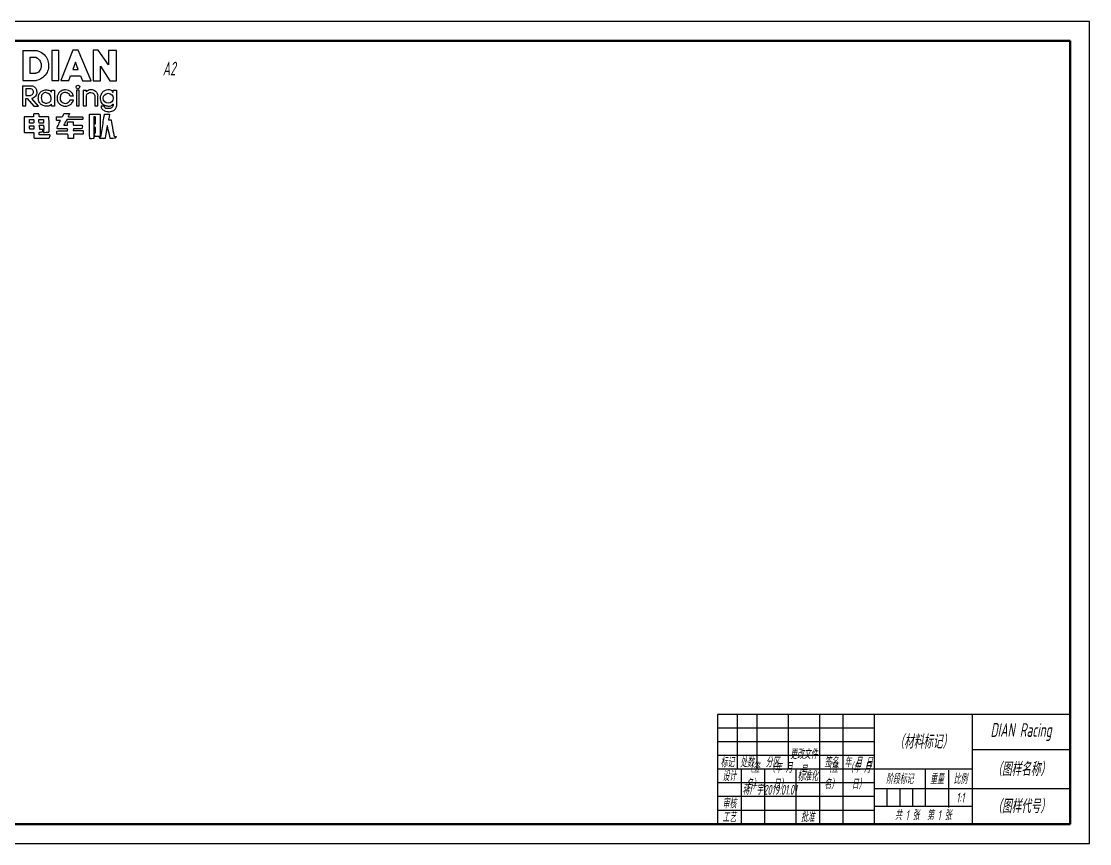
# Model space of a CAD drawing. Header units: millimetres. Extents: x -2 to 2764, y -353 to 1233.
# Drawn here: x 1281 to 1827, y 639 to 1059 of the extents above; entities that cross this region are included whole.
import ezdxf

# ---------------------------------------------------------------- set-up
doc = ezdxf.new("R2010")
doc.units = ezdxf.units.MM
doc.layers.get('0').update_dxf_attribs({"color": 250})
for name, color, linetype, lineweight in [('文字', 250, 'Continuous', 25), ('细实线', 250, 'Continuous', 25), ('轮廓线（粗）', 250, 'Continuous', 50), ('轮廓线（细）', 250, 'Continuous', 25)]:
    doc.layers.add(name, color=color, linetype=linetype, lineweight=lineweight)
doc.styles.add('大字体', font='gbeitc.shx', dxfattribs={"width": 0.7, "height": 7, "bigfont": 'gbcbig.shx'})
doc.styles.add('汉字字体', font='gbeitc.shx', dxfattribs={"width": 0.7, "height": 5, "bigfont": 'gbcbig.shx'})

msp = doc.modelspace()

# ---------------------------------------------------------------- linework, layer by layer
for p, q in [((1282.13, 1044.18), (1282.13, 1028.83)), ((1282.13, 1044.18), (1289.31, 1044.18)), ((1297.01, 1044.23), (1297.01, 1028.79)), ((1300.55, 1044.23), (1297.01, 1044.23)), ((1300.55, 1028.79), (1300.55, 1044.23)), ((1307.73, 1044.3), (1301.58, 1028.85)), ((1310.53, 1044.3), (1307.73, 1044.3)), ((1317.04, 1028.69), (1310.53, 1044.3)), ((1318.07, 1044.31), (1318.07, 1028.7)), ((1320.74, 1044.31), (1318.07, 1044.31)), ((1325.99, 1036.76), (1320.74, 1044.31)), ((1330.08, 1044.15), (1325.99, 1044.15)), ((1325.99, 1044.15), (1325.99, 1036.76)), ((1330.08, 1028.7), (1330.08, 1044.15)), ((1285.74, 1040.78), (1285.74, 1032.51)), ((1285.74, 1040.78), (1288.77, 1040.78)), ((1309.05, 1038.18), (1307.67, 1034.51)), ((1310.5, 1034.51), (1309.05, 1038.18)), ((1285.74, 1032.51), (1288.73, 1032.51)), ((1305.67, 1028.85), (1306.6, 1031.2)), ((1306.6, 1031.2), (1311.6, 1031.2)), ((1307.67, 1034.51), (1310.5, 1034.51)), ((1311.6, 1031.2), (1312.69, 1028.69)), ((1321.79, 1028.7), (1321.79, 1036.24)), ((1321.79, 1036.24), (1326.67, 1028.7)), ((1282.03, 1026.15), (1282.03, 1015.85)), ((1282.03, 1026.15), (1287.18, 1026.15)), ((1282.13, 1028.83), (1289.22, 1028.83)), ((1297.01, 1028.79), (1300.55, 1028.79)), ((1301.58, 1028.85), (1305.67, 1028.85)), ((1312.69, 1028.69), (1317.04, 1028.69)), ((1318.07, 1028.7), (1321.79, 1028.7)), ((1326.67, 1028.7), (1330.08, 1028.7)), ((1283.71, 1024.76), (1283.71, 1021.2)), ((1283.71, 1024.76), (1286.13, 1024.76)), ((1283.71, 1021.2), (1286.13, 1021.2)), ((1296.88, 1022.86), (1296.88, 1023.96)), ((1296.88, 1023.96), (1298.4, 1023.96)), ((1298.4, 1023.96), (1298.4, 1015.8)), ((1306.36, 1021.01), (1308.04, 1021.01)), ((1309.63, 1023.85), (1309.63, 1015.93)), ((1310.88, 1023.85), (1309.63, 1023.85)), ((1310.88, 1015.93), (1310.88, 1023.85)), ((1313.06, 1023.97), (1313.06, 1015.97)), ((1313.06, 1023.97), (1314.5, 1023.97)), ((1314.5, 1023.97), (1314.5, 1023.1)), ((1314.66, 1015.97), (1314.66, 1021.01)), ((1318.9, 1021.01), (1318.9, 1015.97)), ((1320.45, 1015.97), (1320.45, 1021.01)), ((1328.31, 1022.71), (1328.31, 1023.9)), ((1328.31, 1023.9), (1330.07, 1023.9)), ((1330.07, 1023.9), (1330.07, 1015.77)), ((1282.03, 1015.85), (1283.73, 1015.85)), ((1283.73, 1015.85), (1283.73, 1019.67)), ((1283.73, 1019.67), (1284.42, 1019.67)), ((1284.42, 1019.67), (1287.87, 1015.69)), ((1290.16, 1015.69), (1286.81, 1019.62)), ((1287.87, 1015.69), (1290.16, 1015.69)), ((1296.88, 1015.8), (1296.88, 1016.76)), ((1298.4, 1015.8), (1296.88, 1015.8)), ((1306.48, 1019.04), (1308.12, 1019.04)), ((1309.63, 1015.93), (1310.88, 1015.93)), ((1313.06, 1015.97), (1314.66, 1015.97)), ((1318.9, 1015.97), (1320.45, 1015.97)), ((1322.15, 1015.85), (1323.88, 1015.85)), ((1328.01, 1016.61), (1328.01, 1016.81)), ((1328.01, 1016.81), (1328.3, 1016.81)), ((1328.3, 1016.81), (1328.3, 1015.99)), ((1282.85, 1010.28), (1282.86, 1010.28)), ((1285.66, 1005.7), (1285.66, 1005.7)), ((1290.61, 1005.8), (1290.61, 1005.81)), ((1290.61, 1005.73), (1290.61, 1005.8)), ((1816.96, 667.04), (1816.96, 649.04))]:
    msp.add_line(p, q)
for centre, radius in [((1310.31, 1025.54), 0.928), ((1325.8, 1019.77), 2.53)]:
    msp.add_circle(centre, radius)
for points in [[(1289.31, 1044.18), (1291.52, 1043.63), (1293.18, 1042.07), (1294.97, 1039.75), (1295.48, 1036.6), (1295.07, 1033.47), (1293.43, 1031.01), (1290.91, 1029.28), (1289.22, 1028.83)], [(1288.77, 1040.78), (1290.35, 1039.95), (1291.1, 1038.61), (1291.65, 1037), (1291.65, 1035.56), (1290.98, 1034.01), (1290.18, 1033.16), (1289.37, 1032.6), (1288.73, 1032.51)], [(1286.13, 1024.76), (1286.88, 1024.51), (1287.38, 1023.88), (1287.61, 1023.14), (1287.39, 1021.96), (1286.83, 1021.42), (1286.13, 1021.2)], [(1296.88, 1016.76), (1296.13, 1015.93), (1294.68, 1015.54), (1292.41, 1015.93), (1291.15, 1016.79), (1290.4, 1017.9), (1289.99, 1019.42), (1290.27, 1021.73), (1291.25, 1023.12), (1293.03, 1024.08), (1295.04, 1024.08), (1296.2, 1023.65), (1296.88, 1022.86)], [(1293.95, 1022.73), (1296, 1022.17), (1296.75, 1020.59), (1296.75, 1019.05), (1296.26, 1017.96), (1295.04, 1017.28), (1293.14, 1017.28), (1292.04, 1018.07), (1291.57, 1019.24), (1291.57, 1020.85), (1292.17, 1022.09), (1293.39, 1022.77), (1293.95, 1022.73)], [(1314.5, 1023.1), (1315.17, 1023.93), (1316.51, 1024.25), (1317.46, 1024.25), (1318.9, 1023.77), (1319.8, 1022.98), (1320.26, 1022.08), (1320.45, 1021.01)], [(1314.66, 1021.01), (1314.86, 1021.99), (1315.63, 1022.49), (1316.86, 1022.84), (1318.27, 1022.38), (1318.84, 1021.68), (1318.9, 1021.01)], [(1328.31, 1022.71), (1327.96, 1023.49), (1327.16, 1023.94), (1325.69, 1024.18), (1324.18, 1023.8), (1322.92, 1023.06), (1321.86, 1021.29), (1321.61, 1020.09), (1321.76, 1018.74), (1322.1, 1017.57), (1322.94, 1016.68), (1324.11, 1016.09), (1325.85, 1015.69), (1327.12, 1015.88), (1328.01, 1016.22), (1328.01, 1016.61)], [(1322.15, 1015.85), (1322.02, 1015.46), (1322.25, 1014.83), (1322.72, 1014.18), (1323.44, 1013.57), (1324.4, 1013.16), (1325.67, 1012.95), (1326.26, 1012.82), (1327.74, 1013.14), (1328.6, 1013.46), (1329.47, 1014.34), (1330.01, 1015.12), (1330.07, 1015.77)], [(1328.3, 1015.99), (1328.17, 1015.53), (1327.37, 1014.69), (1326.32, 1014.44), (1324.84, 1014.44), (1324.44, 1014.71), (1323.96, 1014.98), (1323.75, 1015.32), (1323.88, 1015.85)], [(1306.05, 1011.93), (1303.19, 1011.93), (1303.08, 1011.82), (1303.03, 1011.71), (1302.49, 1010.34), (1302.4, 1010.34), (1299.46, 1010.34), (1299.3, 1010.2), (1299.3, 1009.97), (1299.3, 1008.59), (1299.47, 1008.46), (1299.69, 1008.46), (1301.42, 1008.46), (1301.42, 1008.4), (1301.33, 1008.24), (1299.66, 1004.82), (1299.66, 1004.33), (1299.89, 1004.13), (1300.72, 1004.13), (1301.17, 1004.13), (1304.88, 1004.13), (1305.09, 1004.13), (1305.09, 1003.9), (1305.09, 1003.23), (1304.95, 1003.11), (1304.54, 1003.11), (1299.51, 1003.11), (1299.61, 1002.97), (1299.61, 1002.75), (1299.61, 1001.53), (1299.61, 1001.41), (1299.9, 1001.41), (1304.96, 1001.41), (1305.22, 1001.3), (1305.28, 1001.21), (1305.28, 999.19), (1305.41, 999.19), (1305.8, 999.19), (1308.09, 999.19), (1308.09, 999.36), (1308.09, 999.72), (1308.09, 1001.41), (1308.32, 1001.41), (1312.87, 1001.41), (1313, 1001.55), (1313, 1001.68), (1313, 1003.09), (1312.89, 1003.26), (1312.71, 1003.26), (1307.98, 1003.26), (1307.98, 1003.32), (1307.98, 1003.41), (1307.98, 1004.13), (1308.09, 1004.13), (1308.26, 1004.13), (1312.42, 1004.13), (1312.42, 1004.38), (1312.6, 1004.65), (1312.6, 1005.9), (1312.37, 1006.03), (1312.02, 1006.03), (1308.14, 1006.03), (1307.94, 1006.17), (1307.94, 1006.34), (1307.94, 1007.73), (1307.8, 1007.73), (1305.16, 1007.73), (1305, 1007.59), (1305, 1007.38), (1305, 1005.96), (1304.89, 1005.96), (1304.61, 1005.96), (1303.17, 1005.96), (1303.17, 1006.09), (1303.17, 1006.34), (1304.47, 1008.67), (1304.79, 1008.87), (1305.36, 1008.87), (1312.86, 1008.87), (1312.86, 1009.03), (1312.86, 1009.32), (1312.86, 1010.28), (1312.63, 1010.28), (1305.28, 1010.28), (1305.28, 1010.39), (1305.52, 1010.7), (1306.05, 1011.93)], [(1316.28, 1011.65), (1316.28, 999.12), (1316.42, 999.12), (1316.52, 999.12), (1318.3, 999.12), (1318.45, 999.27), (1318.45, 999.37), (1318.45, 1010.34), (1318.51, 1010.2), (1318.56, 1010.2), (1319.32, 1010.2), (1319.32, 1010.16), (1319.32, 1010.05), (1319.32, 1006.77), (1319.32, 1006.69), (1319.1, 1006.69), (1318.65, 1006.69), (1318.65, 1006.47), (1318.65, 1006.3), (1318.65, 1005.17), (1318.65, 1004.95), (1318.86, 1004.95), (1319.27, 1004.95), (1319.27, 1004.53), (1319.27, 1001.9), (1319.12, 1001.9), (1319.12, 1001.86), (1318.72, 1001.86), (1318.72, 1001.71), (1318.55, 1001.43), (1318.72, 1001.14), (1318.78, 1001.02), (1318.94, 1001.02), (1318.94, 1000.92), (1318.94, 1000.37), (1319.01, 1000.26), (1319.1, 1000.26), (1321.44, 1000.26), (1321.68, 1000.5), (1321.68, 1000.99), (1321.68, 1011), (1321.68, 1011.5), (1321.46, 1011.67), (1321.26, 1011.67), (1316.28, 1011.65)], [(1326.37, 1011.68), (1323.98, 1011.68), (1323.87, 1011.62), (1323.87, 1011.58), (1322.07, 1000.13), (1321.91, 1000.13), (1321.66, 1000.13), (1321.37, 1000.13), (1321.37, 999.8), (1321.37, 999.65), (1321.7, 999.16), (1321.86, 999.16), (1324.13, 999.16), (1324.28, 999.33), (1324.28, 999.53), (1325.2, 1005.7), (1325.29, 1005.91), (1325.4, 1005.7), (1326.82, 999.28), (1326.95, 999.28), (1327.2, 999.28), (1329.39, 999.28), (1329.39, 999.4), (1329.62, 999.62), (1329.84, 1000.14), (1329.76, 1000.25), (1329.63, 1000.25), (1328.8, 1000.25), (1328.67, 1000.88), (1327.12, 1008.83), (1327.5, 1008.73), (1326.4, 1008.73), (1325.52, 1008.83), (1326.3, 1009.17), (1326.37, 1011.68)], [(1285.6, 1008.93), (1285.6, 1007.08), (1285.7, 1007.08), (1285.84, 1007.08), (1287.76, 1007.08), (1287.76, 1007.18), (1287.76, 1007.38), (1287.76, 1008.97), (1287.61, 1008.97), (1287.41, 1008.97), (1285.81, 1008.97), (1285.6, 1008.93)], [(1290.42, 1008.93), (1290.42, 1007.02), (1290.66, 1007.02), (1290.81, 1007.02), (1292.67, 1007.02), (1292.82, 1007.02), (1292.82, 1007.47), (1292.82, 1009), (1292.63, 1009), (1292.31, 1009), (1290.42, 1008.93)]]:
    msp.add_open_spline(points, degree=3)
msp.add_spline([(1287.18, 1026.15), (1288.65, 1025.01), (1289.23, 1023.64), (1289.42, 1022.77), (1288.63, 1020.88), (1287.65, 1019.99), (1286.81, 1019.62)], degree=3)
for points, knots in [([(1308.04, 1021.01), (1307.76, 1022), (1306.88, 1023.06), (1305.65, 1023.86), (1304.02, 1024.14), (1302.19, 1023.84), (1300.42, 1022.53), (1299.84, 1021.27), (1299.55, 1019.46), (1300.05, 1017.48), (1301.75, 1016.15), (1303.76, 1015.63), (1304.15, 1015.63), (1305.98, 1016.11), (1307.06, 1016.92), (1307.87, 1018.24), (1308.12, 1019.04)], [0.030338, 0.030338, 0.030338, 0.030338, 1, 2, 3, 4, 5, 6, 7, 8, 9, 10, 11, 12, 13, 13.921952, 13.921952, 13.921952, 13.921952]), ([(1306.36, 1021.01), (1306.07, 1021.84), (1304.96, 1022.65), (1303.45, 1022.82), (1302.05, 1022.34), (1301.21, 1020.95), (1301.21, 1018.91), (1301.74, 1018.11), (1302.69, 1017.32), (1303.96, 1017.05), (1305.31, 1017.5), (1305.99, 1018.2), (1306.48, 1019.04)], [0.077737, 0.077737, 0.077737, 0.077737, 1, 2, 3, 4, 5, 6, 7, 8, 9, 10, 10, 10, 10]), ([(1282.85, 1010.28), (1282.85, 1002.32), (1282.99, 1002.32), (1283.2, 1002.32), (1287.71, 1002.32), (1287.87, 1002.21), (1287.87, 1002.13), (1287.87, 999.46), (1287.95, 999.34), (1288.12, 999.34), (1295.49, 999.34), (1295.66, 999.47), (1295.82, 999.66), (1296.17, 1000.91), (1296.02, 1001.03), (1295.81, 1001.03), (1290.58, 1001.03), (1290.58, 1001.12), (1290.58, 1001.26), (1290.58, 1002.53), (1290.72, 1002.53), (1290.88, 1002.53), (1292.13, 1002.53), (1292.27, 1002.65), (1292.48, 1003.58), (1292.55, 1003.58), (1292.72, 1003.58), (1292.72, 1003.5), (1292.72, 1002.36), (1292.78, 1002.36), (1292.86, 1002.36), (1295.3, 1002.36), (1295.57, 1002.5), (1295.57, 1002.63), (1295.57, 1010.34), (1295.37, 1010.34), (1295.07, 1010.34), (1290.61, 1010.34), (1290.49, 1010.34), (1290.49, 1010.55), (1290.49, 1011.6), (1290.33, 1011.8), (1290.21, 1011.8), (1287.85, 1011.8), (1287.73, 1011.66), (1287.64, 1011.66), (1287.64, 1010.28), (1287.5, 1010.28), (1287.24, 1010.28), (1282.86, 1010.28)], [0.004505, 0.004505, 0.004505, 0.004505, 1, 2, 3, 4, 5, 6, 7, 8, 9, 10, 11, 12, 13, 14, 15, 16, 17, 18, 19, 20, 21, 22, 23, 24, 25, 26, 27, 28, 29, 30, 31, 32, 33, 34, 35, 36, 37, 38, 39, 40, 41, 42, 43, 44, 45, 46, 46.964784, 46.964784, 46.964784, 46.964784]), ([(1285.66, 1005.7), (1285.67, 1003.93), (1285.83, 1003.93), (1286.1, 1003.93), (1287.89, 1003.93), (1287.89, 1004.18), (1287.89, 1005.7), (1287.72, 1005.7), (1287.43, 1005.7), (1285.66, 1005.7)], [0.030531, 0.030531, 0.030531, 0.030531, 1, 2, 3, 4, 5, 6, 6.958073, 6.958073, 6.958073, 6.958073]), ([(1290.61, 1005.73), (1290.61, 1004.02), (1290.69, 1003.94), (1290.81, 1003.94), (1292.8, 1003.94), (1293.01, 1004.03), (1293.01, 1004.17), (1293.01, 1005.81), (1292.78, 1005.81), (1292.54, 1005.81), (1290.61, 1005.81)], [0, 0, 0, 0, 1, 2, 3, 4, 5, 6, 7, 7.958428, 7.958428, 7.958428, 7.958428])]:
    msp.add_open_spline(points, degree=3, knots=knots)
at = {"layer": '轮廓线（粗）'}
for p, q in [((1816.96, 1049.04), (1242.96, 1049.04)), ((1816.96, 649.04), (1816.96, 1049.04)), ((1242.96, 649.04), (1816.96, 649.04))]:
    msp.add_line(p, q, dxfattribs=at)
at = {"layer": '轮廓线（细）'}
for p, q in [((1826.96, 1059.04), (1232.96, 1059.04)), ((1826.96, 639.04), (1826.96, 1059.04)), ((1636.96, 705.04), (1636.89, 649.04)), ((1816.96, 705.04), (1636.96, 705.04)), ((1636.96, 705.04), (1636.96, 649.04)), ((1646.96, 705.04), (1646.96, 677.04)), ((1656.96, 705.04), (1656.96, 677.04)), ((1672.96, 705.04), (1672.96, 677.04)), ((1688.96, 705.04), (1688.96, 649.04)), ((1700.96, 705.04), (1700.96, 649.04)), ((1716.96, 705.04), (1716.96, 649.04)), ((1766.96, 705.04), (1766.96, 649.04)), ((1716.96, 698.04), (1636.96, 698.04)), ((1716.96, 691.04), (1636.96, 691.04)), ((1716.96, 684.04), (1636.96, 684.04)), ((1816.96, 687.04), (1766.96, 687.04)), ((1766.96, 677.04), (1636.96, 677.04)), ((1648.96, 677.04), (1648.96, 649.04)), ((1660.96, 677.04), (1660.96, 649.04)), ((1676.96, 677.04), (1676.96, 649.04)), ((1742.96, 677.04), (1742.96, 658.04)), ((1754.96, 676.54), (1754.96, 657.54)), ((1716.96, 670.04), (1636.96, 670.04)), ((1766.96, 667.04), (1716.96, 667.04)), ((1723.46, 667.04), (1723.46, 658.04)), ((1729.96, 667.04), (1729.96, 658.04)), ((1736.46, 667.04), (1736.46, 658.04)), ((1816.96, 667.04), (1766.96, 667.04)), ((1716.96, 663.04), (1636.96, 663.04)), ((1716.96, 656.04), (1636.96, 656.04)), ((1766.96, 658.04), (1716.96, 658.04)), ((1232.96, 639.04), (1826.96, 639.04))]:
    msp.add_line(p, q, dxfattribs=at)

# ---------------------------------------------------------------- texts
at = {"layer": '文字', "attachment_point": 5}
for s, insert, char_height, width, style in [('DIAN Racing', (1791.96, 696.04), 7, 50, '大字体'), ('（材料标记）', (1741.96, 691.04), 7, 50, '大字体'), ('标记', (1641.95, 680.54), 5, 10.0373, '汉字字体'), ('处数', (1651.96, 680.54), 5, 10, '汉字字体'), ('分区', (1664.96, 680.54), 5, 16, '汉字字体'), ('更改文件号', (1680.96, 680.54), 5, 16, '汉字字体'), ('签名', (1694.96, 680.54), 5, 12, '汉字字体'), ('年 月 日 ', (1708.96, 680.54), 5, 16, '汉字字体'), ('设计', (1642.96, 673.54), 5, 12, '汉字字体'), ('（签名）', (1654.96, 673.54), 5, 12, '汉字字体'), ('（年 月 日）', (1668.96, 673.54), 5, 16, '汉字字体'), ('标准化', (1682.96, 673.54), 5, 12, '汉字字体'), ('（签名）', (1694.96, 673.54), 5, 12, '汉字字体'), ('（年 月 日）', (1708.96, 673.54), 5, 16, '汉字字体'), ('（图样名称）', (1791.96, 677.04), 7, 50, '大字体'), ('阶段标记', (1729.96, 672.04), 5, 26, '汉字字体'), ('重量', (1748.96, 672.04), 5, 12, '汉字字体'), ('比例', (1760.96, 672.04), 5, 12, '汉字字体'), ('审核', (1642.96, 659.54), 5, 12, '汉字字体'), ('1:1', (1760.96, 662.54), 5, 12, '汉字字体'), ('（图样代号）', (1791.96, 658.04), 7, 50, '大字体'), ('工艺', (1642.93, 652.54), 5, 12.0747, '汉字字体'), ('批准', (1682.96, 652.54), 5, 12, '汉字字体'), ('共 1 张  第 1 张 ', (1741.96, 653.54), 5, 50, '汉字字体')]:
    msp.add_mtext(s, dxfattribs=dict(at, insert=insert, char_height=char_height, width=width, style=style))
at = {"layer": '细实线', "char_height": 5, "attachment_point": 5, "style": '汉字字体'}
for s, width, insert in [('蒋广宇', 12, (1654.96, 666.54)), ('2019.01.01', 16, (1668.96, 666.54))]:
    msp.add_mtext_dynamic_manual_height_columns(s, width=width, gutter_width=35, heights=[0], dxfattribs=dict(at, insert=insert))
at = {"layer": '轮廓线（细）', "insert": (1353.62, 1038.43), "char_height": 7, "width": 101.8581, "attachment_point": 1, "style": '大字体'}
msp.add_mtext('A2', dxfattribs=at)

doc.saveas('drawing.dxf')
